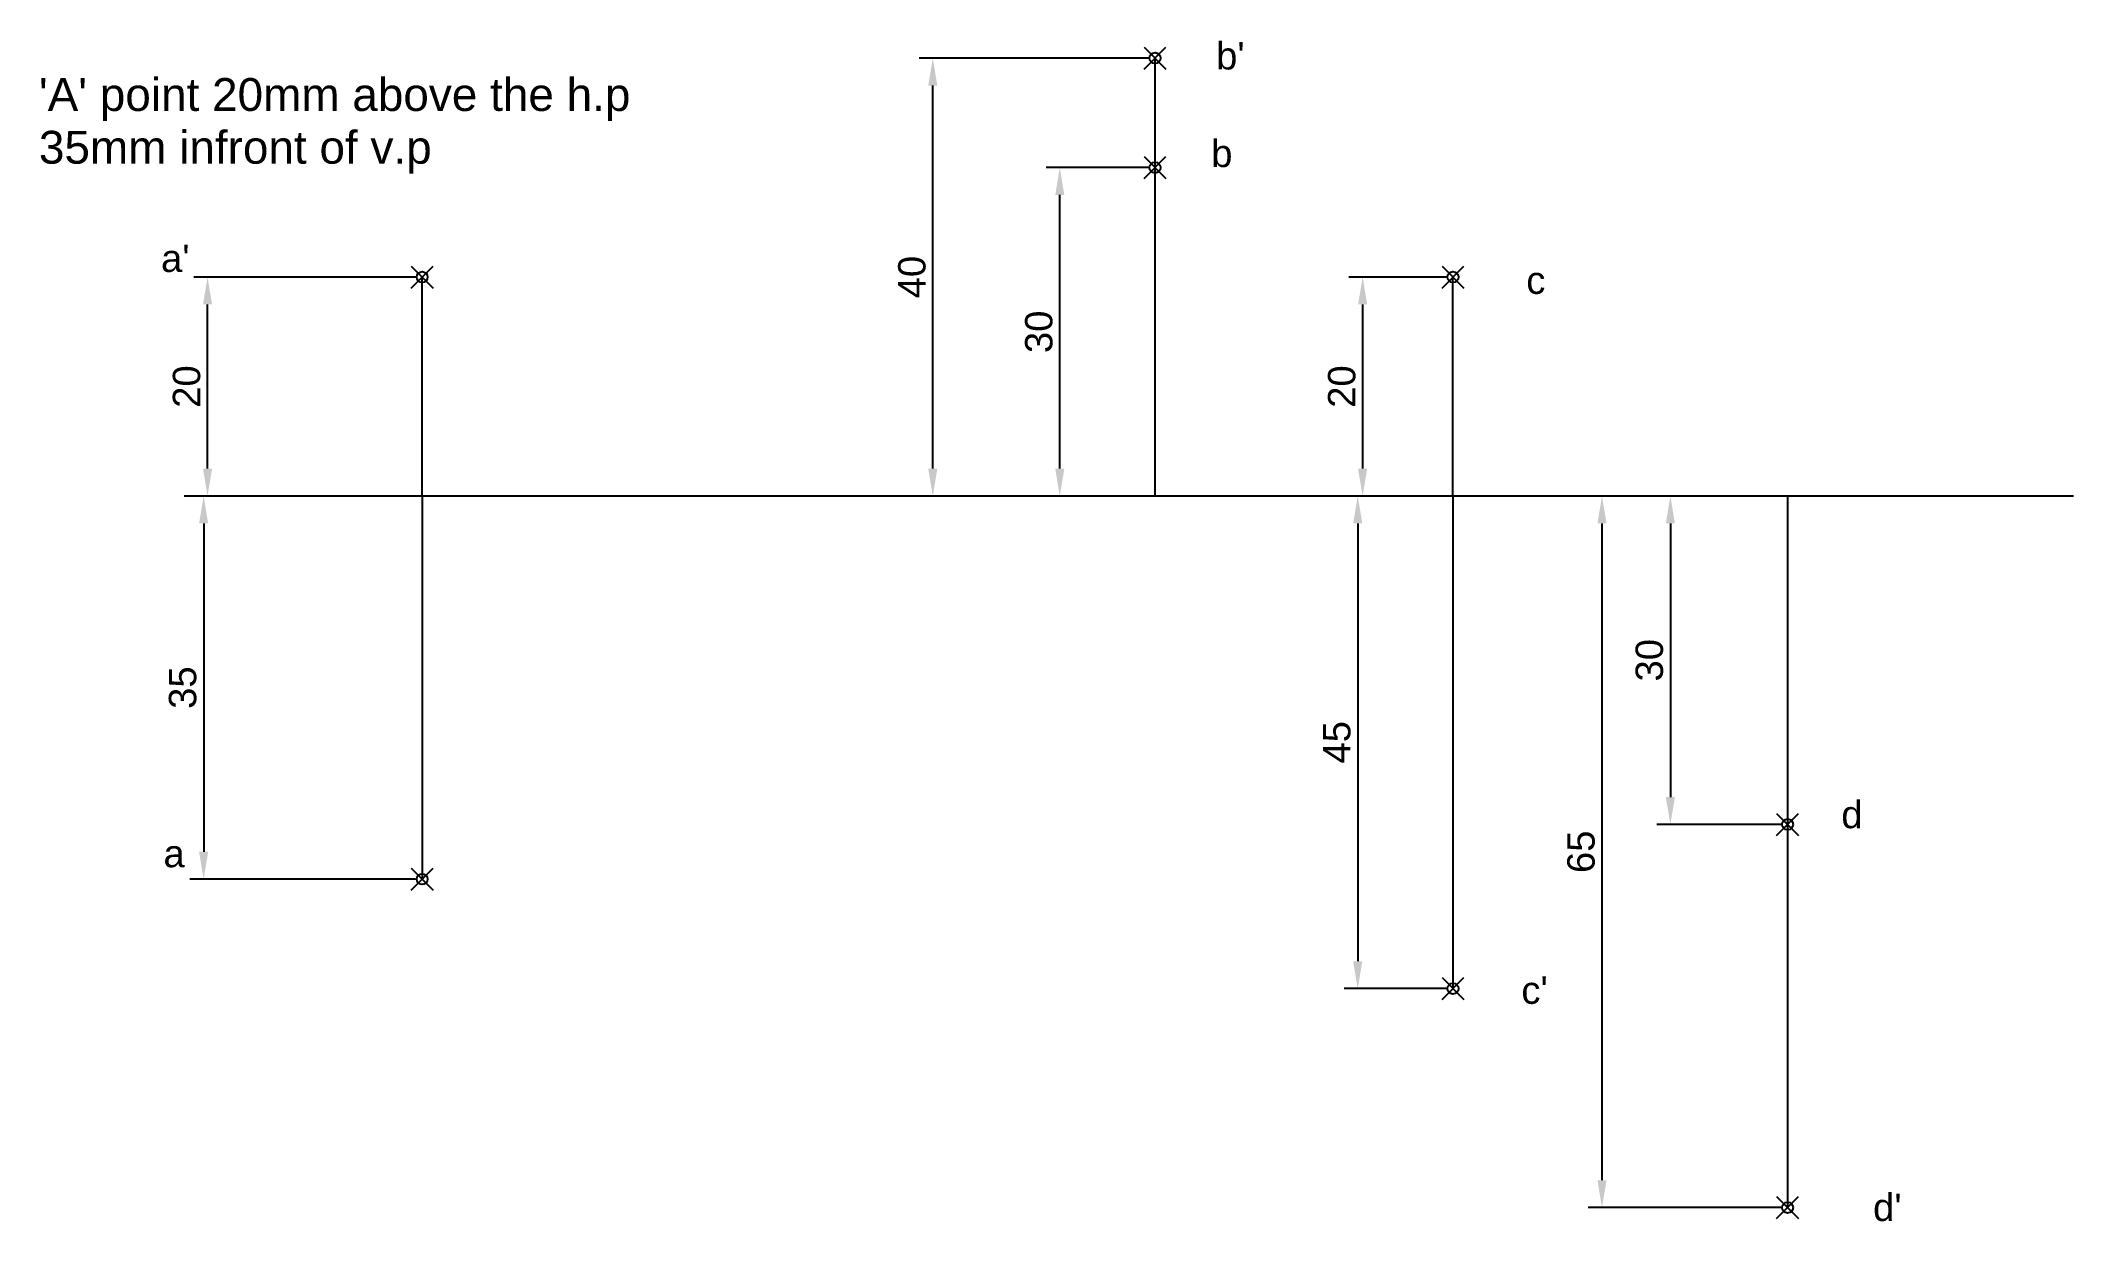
# Model space of a CAD drawing. Header units: millimetres. Extents: x 32 to 218, y 56 to 164.
import ezdxf

# ---------------------------------------------------------------- set-up
doc = ezdxf.new("R2010")
doc.units = ezdxf.units.MM
doc.header["$PDMODE"] = 35
doc.styles.get("Standard").update_dxf_attribs({"font": 'arial.ttf'})
doc.dimstyles.new('ISO-25', dxfattribs={"dimtxt": 2.5, "dimasz": 2.5, "dimexe": 1.25, "dimexo": 0.625, "dimtad": 1, "dimtxsty": 'Standard', "dimcen": 2.5, "dimadec": 0, "dimazin": 0, "dimtfac": 1, "dimtmove": 0, "dimatfit": 3, "dimfxl": 1, "dimarcsym": 0})

# ---------------------------------------------------------------- blocks, each defined once
blk = doc.blocks.new('*D2')
at = {"color": 0, "lineweight": -2, "transparency": 16777216}
for p, q in [((66.31, 142.68), (46.08, 142.68)), ((47.33, 125.18), (47.33, 140.18)), ((66.31, 122.68), (46.08, 122.68))]:
    blk.add_line(p, q, dxfattribs=at)
at = {"color": 0, "transparency": 16777216}
for points in [[(46.92, 140.18), (47.75, 140.18), (47.33, 142.68)], [(46.92, 125.18), (47.75, 125.18), (47.33, 122.68)]]:
    blk.add_solid(points, dxfattribs=at)
at = {"layer": 'Defpoints', "color": 0, "transparency": 16777216}
for p in [(47.33, 142.68), (66.93, 142.68), (66.93, 122.68)]:
    blk.add_point(p, dxfattribs=at)
at = {"color": 0, "transparency": 16777216, "insert": (45.43, 132.68), "char_height": 2.5, "attachment_point": 5, "rotation": 90}
blk.add_mtext('20', dxfattribs=at)
blk = doc.blocks.new('*D3')
at = {"color": 0, "lineweight": -2, "transparency": 16777216}
for p, q in [((66.31, 122.68), (45.73, 122.68)), ((46.98, 120.18), (46.98, 90.18)), ((66.31, 87.68), (45.73, 87.68))]:
    blk.add_line(p, q, dxfattribs=at)
at = {"color": 0, "transparency": 16777216}
for points in [[(46.56, 120.18), (47.39, 120.18), (46.98, 122.68)], [(46.56, 90.18), (47.39, 90.18), (46.98, 87.68)]]:
    blk.add_solid(points, dxfattribs=at)
at = {"layer": 'Defpoints', "color": 0, "transparency": 16777216}
for p in [(66.93, 122.68), (46.98, 87.68), (66.93, 87.68)]:
    blk.add_point(p, dxfattribs=at)
at = {"color": 0, "transparency": 16777216, "insert": (45.07, 105.18), "char_height": 2.5, "attachment_point": 5, "rotation": 90}
blk.add_mtext('35', dxfattribs=at)
blk = doc.blocks.new('*D4')
at = {"color": 0, "lineweight": -2, "transparency": 16777216}
for p, q in [((133.23, 162.68), (112.31, 162.68)), ((113.56, 125.18), (113.56, 160.18)), ((133.23, 122.68), (112.31, 122.68))]:
    blk.add_line(p, q, dxfattribs=at)
at = {"color": 0, "transparency": 16777216}
for points in [[(113.14, 160.18), (113.97, 160.18), (113.56, 162.68)], [(113.14, 125.18), (113.97, 125.18), (113.56, 122.68)]]:
    blk.add_solid(points, dxfattribs=at)
at = {"layer": 'Defpoints', "color": 0, "transparency": 16777216}
for p in [(113.56, 162.68), (133.85, 162.68), (133.85, 122.68)]:
    blk.add_point(p, dxfattribs=at)
at = {"color": 0, "transparency": 16777216, "insert": (111.66, 142.68), "char_height": 2.5, "attachment_point": 5, "rotation": 90}
blk.add_mtext('40', dxfattribs=at)
blk = doc.blocks.new('*D5')
at = {"color": 0, "lineweight": -2, "transparency": 16777216}
for p, q in [((133.23, 152.68), (123.9, 152.68)), ((125.15, 125.18), (125.15, 150.18)), ((133.23, 122.68), (123.9, 122.68))]:
    blk.add_line(p, q, dxfattribs=at)
at = {"color": 0, "transparency": 16777216}
for points in [[(124.74, 150.18), (125.57, 150.18), (125.15, 152.68)], [(124.74, 125.18), (125.57, 125.18), (125.15, 122.68)]]:
    blk.add_solid(points, dxfattribs=at)
at = {"layer": 'Defpoints', "color": 0, "transparency": 16777216}
for p in [(125.15, 152.68), (133.85, 152.68), (133.85, 122.68)]:
    blk.add_point(p, dxfattribs=at)
at = {"color": 0, "transparency": 16777216, "insert": (123.25, 137.68), "char_height": 2.5, "attachment_point": 5, "rotation": 90}
blk.add_mtext('30', dxfattribs=at)
blk = doc.blocks.new('*D6')
at = {"color": 0, "lineweight": -2, "transparency": 16777216}
for p, q in [((160.43, 142.68), (151.56, 142.68)), ((152.81, 125.18), (152.81, 140.18)), ((160.43, 122.68), (151.56, 122.68))]:
    blk.add_line(p, q, dxfattribs=at)
at = {"color": 0, "transparency": 16777216}
for points in [[(152.39, 140.18), (153.22, 140.18), (152.81, 142.68)], [(152.39, 125.18), (153.22, 125.18), (152.81, 122.68)]]:
    blk.add_solid(points, dxfattribs=at)
at = {"layer": 'Defpoints', "color": 0, "transparency": 16777216}
for p in [(152.81, 142.68), (161.06, 142.68), (161.06, 122.68)]:
    blk.add_point(p, dxfattribs=at)
at = {"color": 0, "transparency": 16777216, "insert": (150.91, 132.68), "char_height": 2.5, "attachment_point": 5, "rotation": 90}
blk.add_mtext('20', dxfattribs=at)
blk = doc.blocks.new('*D7')
at = {"color": 0, "lineweight": -2, "transparency": 16777216}
for p, q in [((160.43, 122.68), (151.11, 122.68)), ((152.36, 120.18), (152.36, 80.18)), ((160.43, 77.68), (151.11, 77.68))]:
    blk.add_line(p, q, dxfattribs=at)
at = {"color": 0, "transparency": 16777216}
for points in [[(151.94, 120.18), (152.78, 120.18), (152.36, 122.68)], [(151.94, 80.18), (152.78, 80.18), (152.36, 77.68)]]:
    blk.add_solid(points, dxfattribs=at)
at = {"layer": 'Defpoints', "color": 0, "transparency": 16777216}
for p in [(161.06, 122.68), (152.36, 77.68), (161.06, 77.68)]:
    blk.add_point(p, dxfattribs=at)
at = {"color": 0, "transparency": 16777216, "insert": (150.46, 100.18), "char_height": 2.5, "attachment_point": 5, "rotation": 90}
blk.add_mtext('45', dxfattribs=at)
blk = doc.blocks.new('*D8')
at = {"color": 0, "lineweight": -2, "transparency": 16777216}
for p, q in [((190.99, 122.68), (179.66, 122.68)), ((180.91, 120.18), (180.91, 95.18)), ((190.99, 92.68), (179.66, 92.68))]:
    blk.add_line(p, q, dxfattribs=at)
at = {"color": 0, "transparency": 16777216}
for points in [[(180.49, 120.18), (181.32, 120.18), (180.91, 122.68)], [(180.49, 95.18), (181.32, 95.18), (180.91, 92.68)]]:
    blk.add_solid(points, dxfattribs=at)
at = {"layer": 'Defpoints', "color": 0, "transparency": 16777216}
for p in [(191.61, 122.68), (180.91, 92.68), (191.61, 92.68)]:
    blk.add_point(p, dxfattribs=at)
at = {"color": 0, "transparency": 16777216, "insert": (179, 107.68), "char_height": 2.5, "attachment_point": 5, "rotation": 90}
blk.add_mtext('30', dxfattribs=at)
blk = doc.blocks.new('*D9')
at = {"color": 0, "lineweight": -2, "transparency": 16777216}
for p, q in [((190.99, 122.68), (173.41, 122.68)), ((174.66, 120.18), (174.66, 60.18)), ((190.99, 57.68), (173.41, 57.68))]:
    blk.add_line(p, q, dxfattribs=at)
at = {"color": 0, "transparency": 16777216}
for points in [[(174.25, 120.18), (175.08, 120.18), (174.66, 122.68)], [(174.25, 60.18), (175.08, 60.18), (174.66, 57.68)]]:
    blk.add_solid(points, dxfattribs=at)
at = {"layer": 'Defpoints', "color": 0, "transparency": 16777216}
for p in [(191.61, 122.68), (174.66, 57.68), (191.61, 57.68)]:
    blk.add_point(p, dxfattribs=at)
at = {"color": 0, "transparency": 16777216, "insert": (172.76, 90.18), "char_height": 2.5, "attachment_point": 5, "rotation": 90}
blk.add_mtext('65', dxfattribs=at)

msp = doc.modelspace()

# ---------------------------------------------------------------- linework, layer by layer
for p, q in [((133.851, 122.683), (133.851, 162.683)), ((66.931, 122.683), (66.931, 142.683)), ((161.058, 122.683), (161.058, 142.683)), ((45.195, 122.683), (217.703, 122.683)), ((66.931, 122.683), (66.931, 87.683)), ((161.058, 122.683), (161.058, 77.683)), ((191.611, 122.683), (191.611, 57.683))]:
    msp.add_line(p, q)
at = {"color": 40, "true_color": 0xf8d731}
for p, q in [((133.851, 122.683), (133.851, 152.683)), ((191.611, 122.683), (191.611, 92.683))]:
    msp.add_line(p, q, dxfattribs=at)
for p in [(133.851, 162.683), (133.851, 152.683), (66.931, 142.683), (161.058, 142.683), (191.611, 92.683), (66.931, 87.683), (161.058, 77.683), (191.611, 57.683)]:
    msp.add_point(p)

# ---------------------------------------------------------------- texts
for s, height, p in [("b'", 2.5, (139.426, 161.647)), ("'A' point 20mm above the h.p", 3, (31.935, 157.859)), ('35mm infront of v.p', 3, (31.935, 153.039)), ('b', 2.5, (138.98, 152.733)), ("a'", 2.5, (43.085, 143.15)), ('c', 2.5, (167.749, 141.144)), ('d', 2.5, (196.517, 92.337)), ('a', 2.5, (43.308, 88.771)), ("c'", 2.5, (167.303, 76.291)), ("d'", 2.5, (199.416, 56.456))]:
    msp.add_text(s, height=height).set_placement(p)

# ---------------------------------------------------------------- dimensions: what is measured, and where the dimension line sits
for base, p1, p2, picture, middle in [((113.557, 162.683), (133.851, 122.683), (133.851, 162.683), '*D4', (111.656, 142.683)), ((125.154, 152.683), (133.851, 122.683), (133.851, 152.683), '*D5', (123.251, 137.683)), ((174.662, 57.683), (191.611, 122.683), (191.611, 57.683), '*D9', (172.761, 90.183)), ((180.906, 92.683), (191.611, 122.683), (191.611, 92.683), '*D8', (179.004, 107.683))]:
    dim = msp.add_linear_dim(base=base, p1=p1, p2=p2, angle=90, dimstyle='ISO-25', dxfattribs=at)
    dim.commit()
    dim.dimension.update_dxf_attribs({"geometry": picture, "text_midpoint": middle})
for base, p1, p2, picture, middle in [((47.333, 142.683), (66.931, 122.683), (66.931, 142.683), '*D2', (45.431, 132.683)), ((152.807, 142.683), (161.058, 122.683), (161.058, 142.683), '*D6', (150.906, 132.683)), ((46.976, 87.683), (66.931, 122.683), (66.931, 87.683), '*D3', (45.074, 105.183)), ((152.361, 77.683), (161.058, 122.683), (161.058, 77.683), '*D7', (150.465, 100.183))]:
    dim = msp.add_linear_dim(base=base, p1=p1, p2=p2, angle=90, dimstyle='ISO-25')
    dim.commit()
    dim.dimension.update_dxf_attribs({"geometry": picture, "text_midpoint": middle})

doc.saveas('drawing.dxf')
